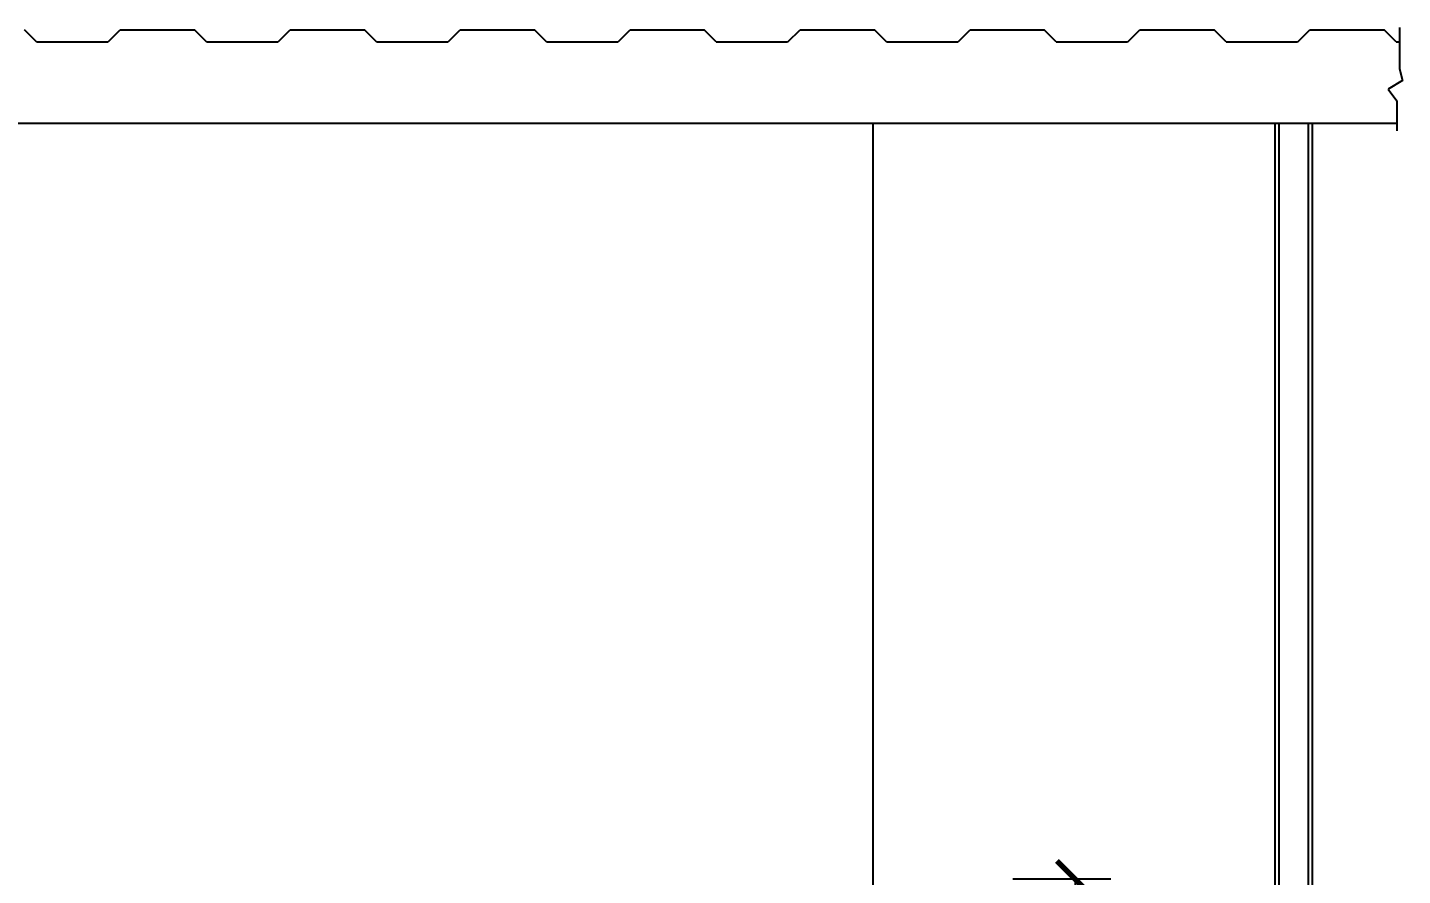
# Model space of a CAD drawing. Header units: millimetres. Extents: x 15440 to 33295, y -830 to 7310.
# Drawn here: x 18794 to 23092, y 4659 to 7310 of the extents above; entities that cross this region are included whole.
import ezdxf

# ---------------------------------------------------------------- set-up
doc = ezdxf.new("R2010")
doc.units = ezdxf.units.MM
doc.header["$MEASUREMENT"] = 0
for name, color, linetype in [('Arch_Detail_DIM_48', 7, 'Continuous'), ('Arch_Section_Wall', 131, 'Continuous'), ('Struc_Plan_Deck', 41, 'Continuous')]:
    doc.layers.add(name, color=color, linetype=linetype)
doc.styles.add('ROMANS-115', font='romans.shx', dxfattribs={"width": 1.15})
doc.dimstyles.new('48-ROMANS-115', dxfattribs={"dimscale": 48, "dimtxt": 0.09375, "dimasz": 0.09375, "dimexe": 0.09375, "dimexo": 0.09375, "dimgap": 0.0625, "dimtad": 0, "dimdec": 4, "dimzin": 1, "dimdsep": 46, "dimlunit": 4, "dimtxsty": 'ROMANS-115', "dimblk": 'ARCHTICK', "dimcen": 0.0625, "dimclrd": 256, "dimclre": 256, "dimclrt": 256, "dimadec": 0, "dimazin": 0, "dimtfac": 1, "dimtdec": 4, "dimtofl": 0, "dimtmove": 2, "dimatfit": 0, "dimfxl": 1, "dimfrac": 2, "dimtolj": 1, "dimtzin": 0, "dimarcsym": 0})

# ---------------------------------------------------------------- blocks, each defined once
blk = doc.blocks.new('_ArchTick')
at = {"color": 0, "linetype": 'ByBlock', "const_width": 0.15}
blk.add_lwpolyline([(-0.5, -0.5), (0.5, 0.5)], dxfattribs=at)
blk = doc.blocks.new('*D14')
at = {"layer": 'Arch_Detail_DIM_48', "lineweight": -2}
for p, q in [((21874.4, 4648.2), (22181.1, 4648.2)), ((22068.6, 4648.2), (22068.6, 4494.8)), ((22068.6, 3581.4), (22068.6, 3734.8)), ((21874.4, 3581.4), (22181.1, 3581.4))]:
    blk.add_line(p, q, dxfattribs=at)
at = {"layer": 'DEFPOINTS', "color": 0}
for p in [(21761.9, 4648.2), (21761.9, 3581.4), (22068.6, 3581.4)]:
    blk.add_point(p, dxfattribs=at)
at = {"layer": 'Arch_Detail_DIM_48', "lineweight": -2, "xscale": 112.5, "yscale": 112.5, "zscale": 112.5}
for p, rotation in [((22068.6, 4648.2), 90), ((22068.6, 3581.4), 270)]:
    blk.add_blockref('_ArchTick', p, dxfattribs=dict(at, rotation=rotation))
at = {"layer": 'Arch_Detail_DIM_48', "char_height": 112.5, "attachment_point": 5, "rotation": 90, "style": 'ROMANS-115'}
for s, insert in [('\\A1;[1065]', (22229.3, 4114.8)), ('\\A1;3\'-6"', (21926.6, 4114.8))]:
    blk.add_mtext(s, dxfattribs=dict(at, insert=insert))

msp = doc.modelspace()

# ---------------------------------------------------------------- linework, layer by layer
at = {"layer": 'Arch_Section_Wall', "ltscale": 0.1}
for p, q in [((23083.32, 7309.68), (23083.32, 7180.06)), ((23083.32, 7180.06), (23092.37, 7143.88)), ((23092.37, 7143.88), (23047.11, 7116.75)), ((23047.11, 7116.75), (23074.26, 7080.58)), ((23074.26, 7080.58), (23074.26, 6987.13)), ((17444.06, 7010.4), (23074.26, 7010.4)), ((21438.08, 4390.08), (21438.08, 7010.4)), ((22693.85, 3581.4), (22693.85, 7010.4)), ((22706.55, 3581.4), (22706.55, 7010.4)), ((22798.5, 3581.4), (22798.5, 7010.4)), ((22811.2, 3581.4), (22811.2, 7010.4))]:
    msp.add_line(p, q, dxfattribs=at)
at = {"layer": 'Struc_Plan_Deck'}
for p, q in [((18822.56, 7264.4), (18785.08, 7301.88)), ((18822.56, 7264.4), (19045.51, 7264.4)), ((19046.59, 7264.4), (19084.07, 7301.88)), ((19084.07, 7301.88), (19316.24, 7301.88)), ((19353.72, 7264.4), (19316.24, 7301.88)), ((19353.72, 7264.4), (19576.67, 7264.4)), ((19577.74, 7264.4), (19615.23, 7301.88)), ((19615.23, 7301.88), (19847.39, 7301.88)), ((19884.88, 7264.4), (19847.39, 7301.88)), ((19884.88, 7264.4), (20107.83, 7264.4)), ((20108.9, 7264.4), (20146.39, 7301.88)), ((20146.39, 7301.88), (20378.55, 7301.88)), ((20416.04, 7264.4), (20378.55, 7301.88)), ((20416.04, 7264.4), (20638.99, 7264.4)), ((20640.06, 7264.4), (20677.55, 7301.88)), ((20677.55, 7301.88), (20909.71, 7301.88)), ((20947.2, 7264.4), (20909.71, 7301.88)), ((20947.2, 7264.4), (21170.15, 7264.4)), ((21171.22, 7264.4), (21209.32, 7302.5)), ((21209.32, 7302.5), (21441.49, 7302.5)), ((21478.97, 7265.02), (21441.49, 7302.5)), ((21478.97, 7265.02), (21701.92, 7265.02)), ((21702.99, 7265.02), (21740.48, 7302.5)), ((21740.48, 7302.5), (21972.64, 7302.5)), ((22010.13, 7265.02), (21972.64, 7302.5)), ((22010.13, 7265.02), (22233.08, 7265.02)), ((22234.15, 7265.02), (22271.64, 7302.5)), ((22271.64, 7302.5), (22503.8, 7302.5)), ((22541.29, 7265.02), (22503.8, 7302.5)), ((22541.29, 7265.02), (22764.24, 7265.02)), ((22765.31, 7265.02), (22802.8, 7302.5)), ((22802.8, 7302.5), (23034.96, 7302.5)), ((23072.45, 7265.02), (23034.96, 7302.5)), ((23072.45, 7265.02), (23083.32, 7265.02))]:
    msp.add_line(p, q, dxfattribs=at)

# ---------------------------------------------------------------- dimensions: what is measured, and where the dimension line sits
at = {"layer": 'Arch_Detail_DIM_48', "ltscale": 0.1}
dim = msp.add_linear_dim(base=(22068.55, 3581.4), p1=(21761.93, 4648.2), p2=(21761.93, 3581.4), angle=90, dimstyle='48-ROMANS-115', override={"dimscale": 1200, "dimdec": 1, "dimlfac": 0.0393, "dimpost": '\\X'}, dxfattribs=at)
dim.commit()
dim.dimension.update_dxf_attribs({"geometry": '*D14', "text_midpoint": (22068.55, 4114.8)})

doc.saveas('drawing.dxf')
